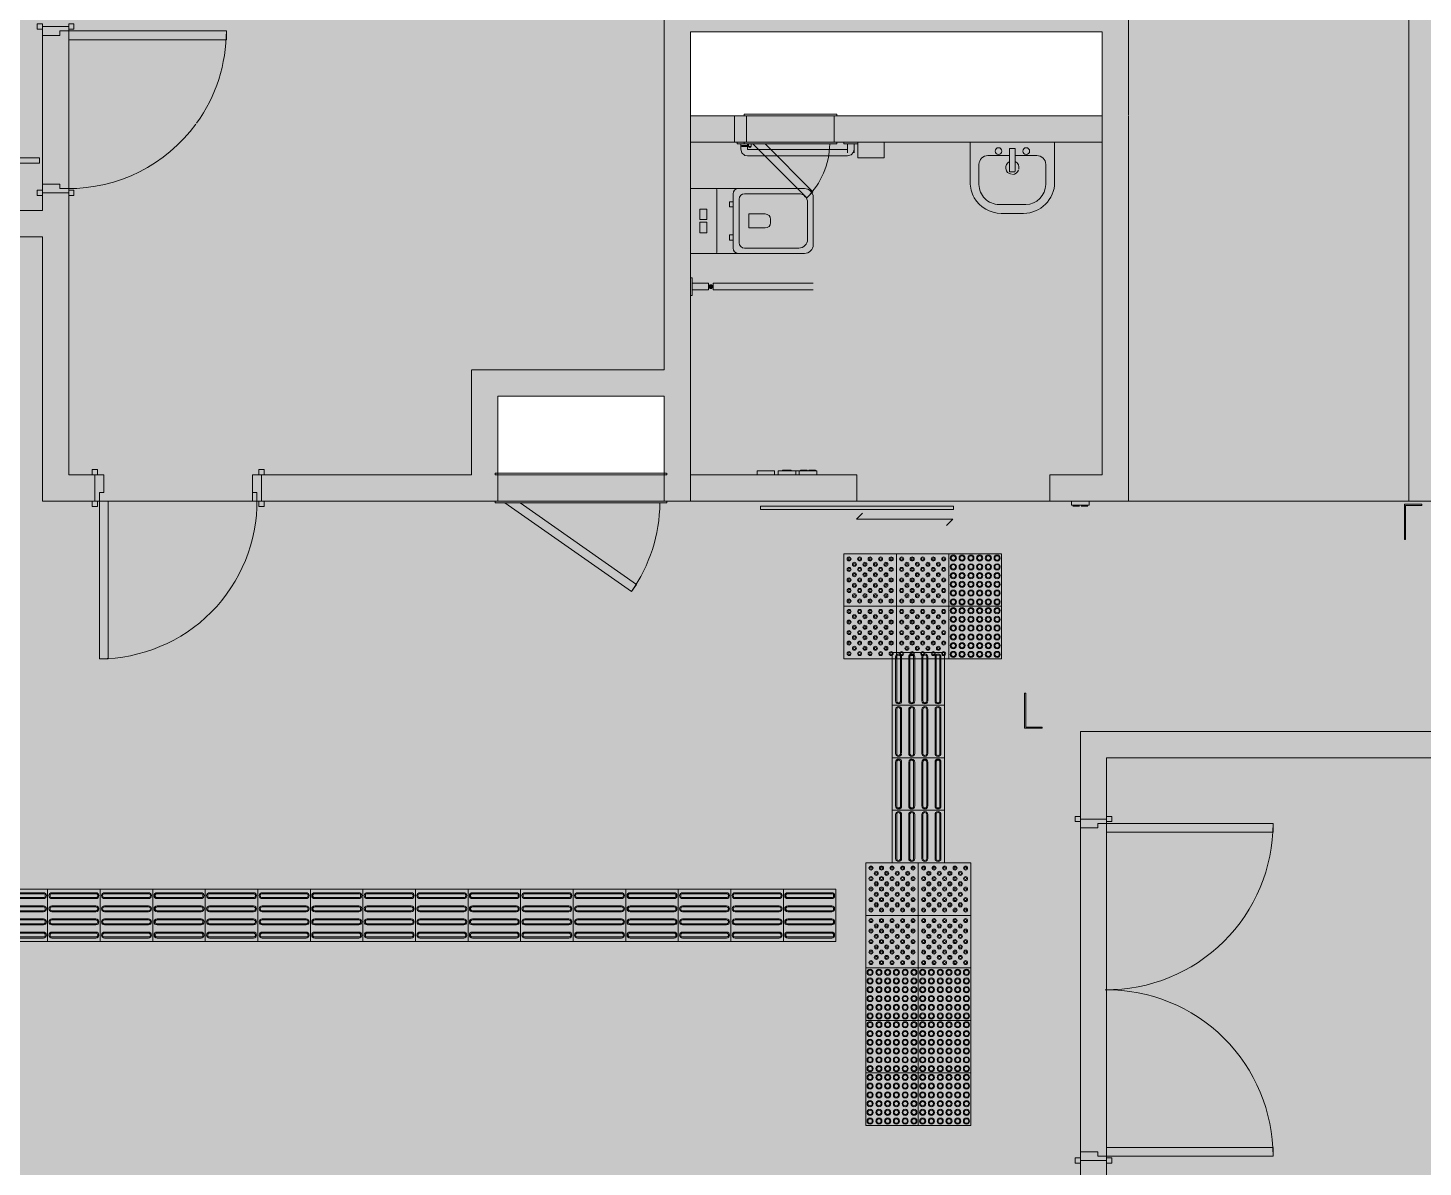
# Model space of a CAD drawing. Header units: millimetres. Extents: x -57519 to 497916, y -349472 to 446842.
# Drawn here: x 404617 to 412581, y 31845 to 38350 of the extents above; entities that cross this region are included whole.
import ezdxf

# ---------------------------------------------------------------- set-up
doc = ezdxf.new("R2010")
doc.units = ezdxf.units.MM
for name, color, linetype, lineweight in [('A-DETL-GENF', 92, 'Continuous', 5), ('A-DETL-THIN', 151, 'Continuous', 9), ('A-DOOR', 31, 'Continuous', 5), ('A-DOOR-FRAM', 31, 'Continuous', 5), ('A-FLOR', 192, 'Continuous', 5), ('A-GENM', 13, 'Continuous', 5), ('A-WALL', 113, 'Continuous', 20), ('A-WALL-PATT', 111, 'Continuous', 20), ('P-SANR-FIXT', 6, 'Continuous', 5)]:
    doc.layers.add(name, color=color, linetype=linetype, lineweight=lineweight)

# ---------------------------------------------------------------- blocks, each defined once
blk = doc.blocks.new('DLN-Single Door__X01_ - _M02a_ 900 x 2450 _WH_-V594-G_F SINGLE OCCUPANCY DIAGRAM')
at = {"layer": 'A-DOOR', "color": 191}
for p, q in [((-450, 975), (-400, 975)), ((-450, 75), (-450, 975)), ((-400, 975), (-400, 75)), ((-490, 105), (-460, 105)), ((-490, 75), (-490, 105)), ((-460, 105), (-460, 75)), ((460, 75), (460, 105)), ((460, 105), (490, 105)), ((490, 105), (490, 75)), ((-475, 75), (-490, 75)), ((-460, 75), (-475, 75)), ((-400, 75), (-450, 75)), ((475, 75), (460, 75)), ((490, 75), (475, 75)), ((-490, -75), (-475, -75)), ((-490, -105), (-490, -75)), ((-475, -75), (-460, -75)), ((-460, -75), (-460, -105)), ((460, -105), (460, -75)), ((460, -75), (475, -75)), ((475, -75), (490, -75)), ((490, -75), (490, -105)), ((-460, -105), (-490, -105)), ((490, -105), (460, -105))]:
    blk.add_line(p, q, dxfattribs=at)
for start, end in [(54.1929, 90), (359.5, 53.8)]:
    blk.add_arc((-450, 75), 900, start, end, dxfattribs=at)
at = {"layer": 'A-DOOR-FRAM', "color": 191}
for p, q in [((-475, 75), (-450, 75)), ((-475, -75), (-475, 75)), ((-450, 75), (-450, 25)), ((-450, 25), (-425, 25)), ((-425, 25), (-425, -75)), ((425, 25), (450, 25)), ((425, -75), (425, 25)), ((450, 75), (475, 75)), ((450, 25), (450, 75)), ((475, 75), (475, -75)), ((-425, -75), (-475, -75)), ((475, -75), (425, -75))]:
    blk.add_line(p, q, dxfattribs=at)
blk = doc.blocks.new('DLN-Access Panel__AP13_ - _AP13_ 900 x 1100 _WH_-13765078-G_F SINGLE OCCUPANCY DIAGRAM')
at = {"layer": 'A-DOOR', "color": 191}
for p, q in [((-490, 75), (-490, 85)), ((-475, 85), (-490, 85)), ((487.2, 85), (475, 85)), ((490, 75), (490, 85)), ((-490, 75), (475, 75)), ((-490, -85), (-490, -75)), ((490, -75), (-490, -75)), ((490, -85), (490, -75)), ((-490, -85), (490, -85)), ((-435.7, -85), (287.2, -591.2)), ((315.9, -550.3), (-348.5, -85)), ((287.2, -591.2), (315.9, -550.3))]:
    blk.add_line(p, q, dxfattribs=at)
at = {"layer": 'A-DOOR', "color": 253}
blk.add_line((475, 85), (-475, 85), dxfattribs=at)
at = {"layer": 'A-DOOR', "color": 201}
blk.add_line((475, 75), (490, 75), dxfattribs=at)
at = {"layer": 'A-DOOR', "color": 191}
blk.add_arc((-450, -75), 900, 325, 359.34653, dxfattribs=at)
at = {"layer": 'A-DOOR-FRAM', "color": 191}
blk.add_line((-475, 75), (-475, -75), dxfattribs=at)
at = {"layer": 'A-DOOR-FRAM', "color": 201}
blk.add_line((475, 75), (475, -75), dxfattribs=at)
blk = doc.blocks.new('DLN-Single Door__X01_ - _M05_ 900 x 2450 _WH_-16935543-G_F SINGLE OCCUPANCY DIAGRAM')
at = {"layer": 'A-DOOR', "color": 191}
for p, q in [((-460, 105), (-490, 105)), ((-490, 105), (-490, 75)), ((-460, 75), (-460, 105)), ((490, 105), (460, 105)), ((460, 105), (460, 75)), ((490, 75), (490, 105)), ((-490, 75), (-475, 75)), ((-475, 75), (-460, 75)), ((460, 75), (475, 75)), ((475, 75), (490, 75)), ((-475, -75), (-490, -75)), ((-490, -75), (-490, -105)), ((-460, -75), (-475, -75)), ((-460, -105), (-460, -75)), ((-400, -75), (-450, -75)), ((-450, -75), (-450, -975)), ((-400, -975), (-400, -75)), ((475, -75), (460, -75)), ((460, -75), (460, -105)), ((490, -75), (475, -75)), ((490, -105), (490, -75)), ((-490, -105), (-460, -105)), ((460, -105), (490, -105)), ((-450, -975), (-400, -975))]:
    blk.add_line(p, q, dxfattribs=at)
blk.add_arc((-450, -75), 900, 270, 0.5, dxfattribs=at)
at = {"layer": 'A-DOOR-FRAM', "color": 191}
for p, q in [((-425, 75), (-475, 75)), ((-475, 75), (-475, -75)), ((-425, -25), (-425, 75)), ((425, 75), (425, -25)), ((475, 75), (425, 75)), ((475, -75), (475, 75)), ((-475, -75), (-450, -75)), ((-450, -75), (-450, -25)), ((-450, -25), (-425, -25)), ((425, -25), (450, -25)), ((450, -25), (450, -75)), ((450, -75), (475, -75))]:
    blk.add_line(p, q, dxfattribs=at)
blk = doc.blocks.new('wash_basin_12267 - 19_ x 16_-13414772-G_F SINGLE OCCUPANCY DIAGRAM')
at = {"layer": 'P-SANR-FIXT', "color": 191}
for p, q in [((357.1, 481.4), (230.1, 481.4)), ((369.8, 430.6), (217.4, 430.6)), ((52.3, 303.6), (52.3, 75)), ((103.1, 316.3), (103.1, 202)), ((277.7, 112), (277.7, 243.2)), ((279.9, 244.6), (309.3, 244.6)), ((309.3, 244.6), (309.3, 112)), ((484.1, 202), (484.1, 316.3)), ((534.9, 75), (534.9, 303.6)), ((153.9, 151.2), (277.7, 151.2)), ((309.3, 112), (277.7, 112)), ((309.3, 151.2), (433.3, 151.2)), ((52.3, 75), (534.9, 75))]:
    blk.add_line(p, q, dxfattribs=at)
for centre, radius, start, end in [((230.1, 303.6), 177.8, 90, 180), ((357.1, 303.6), 177.8, 30.01933, 90), ((217.4, 316.3), 114.3, 90, 180), ((369.8, 316.3), 114.3, 360, 90), ((357.1, 303.6), 177.8, 360, 30), ((293.6, 220.8), 38.1, 89.87294, 159.63598), ((293.6, 220.8), 38.1, 294.3702, 82.02373), ((153.9, 202), 50.8, 180, 270), ((293.6, 220.8), 38.1, 167.62431, 245.37568), ((433.3, 202), 50.8, 270, 0), ((214.2, 125.8), 19, 0, 180), ((214.2, 125.8), 19, 180, 0), ((372.8, 125.8), 19, 0, 180), ((372.8, 125.8), 19, 180, 0)]:
    blk.add_arc(centre, radius, start, end, dxfattribs=at)
blk = doc.blocks.new('DLN_Tactile - Directional Tiles-3867766-G_F SINGLE OCCUPANCY DIAGRAM')
at = {"layer": 'A-GENM'}
for p, q in [((150, 150), (-150, 150)), ((-150, 150), (-150, -150)), ((-129.5, 125.5), (-129.5, -125.5)), ((-123.5, -125.5), (-123.5, 125.5)), ((-101.5, 125.5), (-101.5, -125.5)), ((-95.5, -125.5), (-95.5, 125.5)), ((-54.5, 125.5), (-54.5, -125.5)), ((-48.5, -125.5), (-48.5, 125.5)), ((-26.5, 125.5), (-26.5, -125.5)), ((-20.5, -125.5), (-20.5, 125.5)), ((20.5, 125.5), (20.5, -125.5)), ((26.5, -125.5), (26.5, 125.5)), ((48.5, 125.5), (48.5, -125.5)), ((54.5, -125.5), (54.5, 125.5)), ((95.5, 125.5), (95.5, -125.5)), ((101.5, -125.5), (101.5, 125.5)), ((123.5, 125.5), (123.5, -125.5)), ((129.5, -125.5), (129.5, 125.5)), ((150, -150), (150, 150)), ((-150, -150), (150, -150))]:
    blk.add_line(p, q, dxfattribs=at)
for centre, radius, start, end in [((-112.5, 125.5), 17, 360, 180), ((-112.5, 125.5), 11, 360, 180), ((-37.5, 125.5), 17, 360, 180), ((-37.5, 125.5), 11, 360, 180), ((37.5, 125.5), 17, 360, 180), ((37.5, 125.5), 11, 360, 180), ((112.5, 125.5), 17, 360, 180), ((112.5, 125.5), 11, 360, 180), ((-112.5, -125.5), 17, 180, 360), ((-112.5, -125.5), 11, 180, 360), ((-37.5, -125.5), 17, 180, 360), ((-37.5, -125.5), 11, 180, 360), ((37.5, -125.5), 17, 180, 360), ((37.5, -125.5), 11, 180, 360), ((112.5, -125.5), 17, 180, 360), ((112.5, -125.5), 11, 180, 360)]:
    blk.add_arc(centre, radius, start, end, dxfattribs=at)
blk = doc.blocks.new('DLN-Access Panel__AP01_ - _AP04_ 450 x 650 _WH_-V820-G_F SINGLE OCCUPANCY DIAGRAM')
at = {"layer": 'A-DOOR', "color": 253}
for p, q in [((-265, 75), (-265, 85)), ((265, 85), (-265, 85)), ((265, 75), (265, 85))]:
    blk.add_line(p, q, dxfattribs=at)
at = {"layer": 'A-DOOR', "color": 191}
for p, q in [((-265, 75), (265, 75)), ((-265, -85), (-265, -75)), ((265, -75), (-265, -75)), ((265, -85), (265, -75)), ((-240, -95), (-277.5, -95)), ((-277.5, -95), (-277.5, -100)), ((-277.5, -100), (-239.6, -100)), ((-265, -85), (265, -85)), ((-240, -85), (-240, -97.5)), ((-225, -97.5), (-225, -85)), ((-215, -85), (93.2, -393.2)), ((128.6, -357.8), (-144.3, -85)), ((93.2, -393.2), (128.6, -357.8))]:
    blk.add_line(p, q, dxfattribs=at)
for centre, radius, start, end in [((-232.5, -97.5), 7.5, 180, 0), ((-232.5, -97.5), 7.5, 195, 0), ((-232.5, -97.5), 7.5, 199.47122, 360), ((-232.5, -97.5), 7.5, 199.47122, 360), ((-232.5, -97.5), 2, 180, 360), ((-232.5, -97.5), 2, 180, 360), ((-225, -75), 450, 315, 358.68242)]:
    blk.add_arc(centre, radius, start, end, dxfattribs=at)
at = {"layer": 'A-DOOR-FRAM', "color": 191}
for p, q in [((-250, 75), (-250, -75)), ((250, 75), (250, -75))]:
    blk.add_line(p, q, dxfattribs=at)
blk = doc.blocks.new('DLN-Double Door__X04_ - _M19_ 1900 x 2450 _WH_-16908813-G_F SINGLE OCCUPANCY DIAGRAM')
at = {"layer": 'A-DOOR', "color": 191}
for p, q in [((-900, -75), (-950, -75)), ((-950, -75), (-950, -1025)), ((-900, -1025), (-900, -75)), ((900, -75), (950, -75)), ((900, -1025), (900, -75)), ((950, -75), (950, -1025)), ((-950, -1025), (-900, -1025)), ((950, -1025), (900, -1025))]:
    blk.add_line(p, q, dxfattribs=at)
for centre, start, end in [((-950, -75), 270, 0.5), ((950, -75), 179.5, 270)]:
    blk.add_arc(centre, 950, start, end, dxfattribs=at)
at = {"layer": 'A-DOOR-FRAM', "color": 191}
for p, q in [((-960, 105), (-990, 105)), ((-990, 105), (-990, 75)), ((-960, 75), (-960, 105)), ((990, 105), (960, 105)), ((960, 105), (960, 75)), ((990, 75), (990, 105)), ((-990, 75), (-975, 75)), ((-975, 75), (-960, 75)), ((-925, 75), (-975, 75)), ((-975, 75), (-975, -75)), ((-925, -25), (-925, 75)), ((925, 75), (925, -25)), ((975, 75), (925, 75)), ((960, 75), (975, 75)), ((975, 75), (990, 75)), ((975, -75), (975, 75)), ((-975, -75), (-990, -75)), ((-990, -75), (-990, -105)), ((-960, -75), (-975, -75)), ((-975, -75), (-950, -75)), ((-960, -105), (-960, -75)), ((-950, -75), (-950, -25)), ((-950, -25), (-925, -25)), ((925, -25), (950, -25)), ((950, -25), (950, -75)), ((950, -75), (975, -75)), ((975, -75), (960, -75)), ((960, -75), (960, -105)), ((990, -75), (975, -75)), ((990, -105), (990, -75)), ((-990, -105), (-960, -105)), ((960, -105), (990, -105))]:
    blk.add_line(p, q, dxfattribs=at)
blk = doc.blocks.new('DLN_Toilet-Disable - DLN_Toilet-Disable-V877-G_F SINGLE OCCUPANCY DIAGRAM')
at = {"layer": 'P-SANR-FIXT', "color": 191}
for p, q in [((-425, 0), (-325, 0)), ((-425, 0), (-425, -10)), ((-325, -10), (-425, -10)), ((-394, -10), (-394, -103.2)), ((-356, -103.2), (-356, -10)), ((-325, 0), (-325, -10)), ((185, 0), (-185, 0)), ((-185, 0), (-185, -145)), ((185, 0), (-185, 0)), ((-7.5, -52.5), (-67.5, -52.5)), ((-67.5, -52.5), (-67.5, -92.5)), ((-7.5, -92.5), (-7.5, -52.5)), ((7.5, -52.5), (7.5, -92.5)), ((67.5, -52.5), (7.5, -52.5)), ((67.5, -92.5), (67.5, -52.5)), ((185, -145), (185, 0)), ((-394, -103.2), (-356, -103.2)), ((-394, -128.2), (-394, -700)), ((-394, -128.2), (-356, -128.2)), ((-365, -110.7), (-385, -110.7)), ((-385, -110.7), (-385, -120.7)), ((-385, -120.7), (-385, -110.7)), ((-385, -120.7), (-365, -120.7)), ((-382.5, -115.7), (-382.5, -103.2)), ((-382.5, -110.7), (-382.5, -120.7)), ((-382.5, -120.7), (-382.5, -110.7)), ((-382.5, -115.7), (-382.5, -115.7)), ((-382.5, -125.7), (-377.5, -125.7)), ((-377.5, -103.2), (-377.5, -115.7)), ((-372.5, -105.7), (-377.5, -105.7)), ((-377.5, -120.7), (-377.5, -110.7)), ((-377.5, -110.7), (-377.5, -120.7)), ((-377.5, -110.7), (-377.5, -120.7)), ((-377.5, -120.7), (-377.5, -110.7)), ((-377.5, -115.7), (-377.5, -115.7)), ((-377.5, -128.2), (-377.5, -115.7)), ((-377.5, -115.7), (-377.5, -115.7)), ((-372.5, -115.7), (-372.5, -103.2)), ((-372.5, -120.7), (-372.5, -110.7)), ((-372.5, -110.7), (-372.5, -120.7)), ((-372.5, -110.7), (-372.5, -120.7)), ((-372.5, -120.7), (-372.5, -110.7)), ((-372.5, -115.7), (-372.5, -128.2)), ((-372.5, -115.7), (-372.5, -115.7)), ((-372.5, -115.7), (-372.5, -115.7)), ((-372.5, -125.7), (-367.5, -125.7)), ((-367.5, -103.2), (-367.5, -115.7)), ((-367.5, -110.7), (-367.5, -120.7)), ((-367.5, -120.7), (-367.5, -110.7)), ((-367.5, -115.7), (-367.5, -115.7)), ((-365, -110.7), (-365, -120.7)), ((-365, -120.7), (-365, -110.7)), ((-356, -103.2), (-361.6, -103.2)), ((-356, -700), (-356, -128.2)), ((-185, -145), (-185, -272.8)), ((-180, -150), (180, -150)), ((-67.5, -92.5), (-7.5, -92.5)), ((7.5, -92.5), (67.5, -92.5)), ((185, -272.8), (185, -145)), ((-80, -222.8), (-110, -222.8)), ((-110, -222.8), (-110, -242.8)), ((-80, -242.8), (-80, -222.8)), ((80, -222.8), (80, -242.8)), ((110, -222.8), (80, -222.8)), ((110, -242.8), (110, -222.8)), ((-185, -272.8), (-185, -650)), ((155, -242.8), (-155, -242.8)), ((-155, -307.8), (-155, -617.8)), ((125.2, -277.8), (-125, -277.8)), ((155.2, -617.8), (155.2, -307.8)), ((185, -650), (185, -272.8)), ((440, -286.6), (410, -286.6)), ((450, -265.6), (440, -265.6)), ((440, -265.6), (440, -295.2)), ((440, -305), (440, -265.6)), ((440, -301.4), (440, -287.1)), ((440, -287.1), (440, -304.9)), ((450, -265.6), (450, -277.3)), ((450, -270.9), (450, -265.6)), ((450, -285.6), (450, -270.9)), ((450, -277.3), (450, -305)), ((450, -305), (450, -285.6)), ((450, -305.6), (450, -315.9)), ((450, -315.9), (450, -305.6)), ((-40, -426.5), (-40, -331.7)), ((-40, -331.7), (40, -331.7)), ((40, -331.7), (40, -426.5)), ((371, -325.1), (371, -895.5)), ((409, -895.5), (409, -325.1)), ((410, -324.6), (425, -324.6)), ((429.3, -324.6), (440, -324.6)), ((10, -456.5), (-10, -456.5)), ((-135, -700), (135, -700)), ((-105, -667.8), (105.2, -667.8)), ((450, -875), (440, -875)), ((440, -875), (440, -904.6)), ((440, -955), (440, -875)), ((450, -875), (440, -875)), ((440, -875), (440, -904.6)), ((440, -904.6), (440, -875)), ((450, -875), (440, -875)), ((440, -875), (440, -904.6)), ((440, -904.6), (440, -875)), ((450, -875), (450, -876.4)), ((450, -904.6), (450, -875)), ((450, -875), (450, -895)), ((450, -880.4), (450, -875)), ((450, -875), (450, -876.4)), ((450, -876.4), (450, -875)), ((450, -955.4), (360, -955.4)), ((360, -955.4), (360, -1105.4)), ((440, -896), (410, -896)), ((440, -896), (410, -896)), ((440, -896), (410, -896)), ((410, -934), (440, -934)), ((410, -934), (440, -934)), ((410, -934), (440, -934)), ((440, -896.5), (440, -904.9)), ((440, -906.1), (440, -896.5)), ((440, -905.5), (440, -905.5)), ((440, -905.5), (440, -915)), ((440, -915), (440, -924.5)), ((440, -923.9), (440, -933.5)), ((440, -924.5), (440, -924.5)), ((440, -933.5), (440, -925.1)), ((440, -925.4), (440, -955)), ((440, -925.4), (440, -955)), ((440, -955), (440, -925.4)), ((440, -925.4), (440, -955)), ((440, -955), (440, -925.4)), ((440, -955), (450, -955)), ((440, -955), (450, -955)), ((440, -955), (450, -955)), ((450, -876.4), (450, -880.4)), ((450, -876.4), (450, -904.6)), ((450, -880.4), (450, -876.4)), ((450, -880.4), (450, -943.3)), ((450, -886.7), (450, -880.4)), ((450, -886.7), (450, -880.4)), ((450, -895), (450, -886.7)), ((450, -904.6), (450, -886.7)), ((450, -895), (450, -904.6)), ((450, -904.6), (450, -895)), ((450, -915), (450, -904.6)), ((450, -904.6), (450, -915)), ((450, -915), (450, -904.6)), ((450, -904.6), (450, -925.4)), ((450, -925.4), (450, -904.6)), ((450, -925.4), (450, -915)), ((450, -915), (450, -943.3)), ((450, -925.4), (450, -915)), ((450, -943.3), (450, -925.4)), ((450, -935), (450, -925.4)), ((450, -925.4), (450, -935)), ((450, -935), (450, -925.4)), ((450, -955), (450, -935)), ((450, -935), (450, -953.6)), ((450, -943.3), (450, -935)), ((450, -943.3), (450, -953.6)), ((450, -949.6), (450, -943.3)), ((450, -943.3), (450, -955)), ((450, -949.6), (450, -943.3)), ((450, -953.6), (450, -949.6)), ((450, -953.6), (450, -949.6)), ((450, -953.6), (450, -955)), ((450, -955), (450, -953.6)), ((450, -953.6), (450, -955)), ((450, -955), (450, -953.6)), ((450, -1105.4), (450, -955.4)), ((360, -1105.4), (450, -1105.4))]:
    blk.add_line(p, q, dxfattribs=at)
at = {"layer": 'P-SANR-FIXT', "color": 191, "flags": 128}
for points in [[(410, -286.6), (388.9, -292.7), (374.6, -309), (371, -325.1)], [(409, -325.1), (409.3, -324.8), (410, -324.6)], [(371, -895.5), (377.2, -916.3), (393.7, -930.5), (410, -934)], [(390, -896), (396, -896), (410, -896)], [(410, -896), (395.7, -896), (390, -896)], [(410, -934), (395.7, -934), (390, -934)], [(390, -934), (396, -934), (410, -934)], [(410, -896), (409, -895.6), (409, -895.5)]]:
    blk.add_lwpolyline(points, dxfattribs=at)
at = {"layer": 'P-SANR-FIXT', "color": 191}
for centre, radius, start, end in [((-180, -145), 5, 180, 270), ((180, -145), 5, 270, 360), ((-155, -272.8), 30, 90, 180), ((-125, -307.8), 30, 90, 180), ((125.2, -307.8), 30, 360, 90), ((155, -272.8), 30, 360, 90), ((-10, -426.5), 30, 180, 270), ((10, -426.5), 30, 270, 360), ((-105, -617.8), 50, 180, 270), ((105.2, -617.8), 50, 270, 360), ((-135, -650), 50, 180, 270), ((135, -650), 50, 270, 360)]:
    blk.add_arc(centre, radius, start, end, dxfattribs=at)
blk = doc.blocks.new('Signage - Female - Type 1-17066941-G_F SINGLE OCCUPANCY DIAGRAM')
at = {"layer": 'A-GENM'}
for p, q in [((225, -10.4), (125, -10.4)), ((125, -10.4), (125, -210.4)), ((131, -210.4), (131, -16.4)), ((131, -16.4), (225, -16.4)), ((225, -16.4), (225, -10.4)), ((125, -210.4), (131, -210.4))]:
    blk.add_line(p, q, dxfattribs=at)
blk = doc.blocks.new('Signage - Lift - Type 1-17070343-G_F SINGLE OCCUPANCY DIAGRAM')
at = {"layer": 'A-GENM'}
for p, q in [((25, -9), (25, -15)), ((125, -9), (25, -9)), ((25, -15), (119, -15)), ((119, -15), (119, -209)), ((125, -209), (125, -9)), ((119, -209), (125, -209))]:
    blk.add_line(p, q, dxfattribs=at)
blk = doc.blocks.new('Accessible Toilet Power Operated Sliding Door_V14 - Accessible Toilet Power Operated Sliding Door_V14-17315368-G_F SINGLE OCCUPANCY DIAGRAM')
at = {"layer": 'A-DOOR', "color": 191}
for p, q in [((-1111.1, 213.7), (-1146.5, 178.3)), ((-1146.5, 178.3), (-596.5, 178.3)), ((-596.5, 178.3), (-631.9, 143)), ((-1925, 98), (-1825, 98)), ((-1925, 75), (-1925, 98)), ((-1917.9, 103), (-1880, 103)), ((-1870, 103), (-1832.1, 103)), ((-1825, 98), (-1825, 75)), ((-1150, 103), (-1150, 123)), ((-1150, 123), (-50, 123)), ((-50, 103), (-1150, 103)), ((-50, 103), (-50, 123)), ((-1825, 75), (-1925, 75)), ((-1825, 75), (-1925, 75)), ((-370, -75), (-370, -98)), ((-270, -98), (-270, -75)), ((-250, -75), (-250, -98)), ((-150, -98), (-150, -75)), ((-130, -98), (-130, -75)), ((-30, -75), (-30, -98)), ((-270, -98), (-370, -98)), ((-362.9, -103), (-362.9, -98)), ((-325, -103), (-362.9, -103)), ((-325, -98), (-325, -103)), ((-315, -98), (-315, -103)), ((-277.1, -103), (-315, -103)), ((-277.1, -103), (-277.1, -98)), ((-250, -98), (-270, -98)), ((-150, -98), (-250, -98)), ((-225, -98), (-225, -103)), ((-218, -103), (-225, -103)), ((-218, -98), (-218, -103)), ((-218, -98), (-218, -103)), ((-182, -103), (-218, -103)), ((-213, -98), (-213, -103)), ((-213, -103), (-187, -103)), ((-187, -103), (-213, -103)), ((-203, -103), (-203, -98)), ((-203, -98), (-203, -103)), ((-203, -103), (-197, -103)), ((-197, -103), (-203, -103)), ((-197, -98), (-197, -103)), ((-197, -98), (-197, -103)), ((-187, -98), (-187, -103)), ((-182, -103), (-182, -98)), ((-182, -98), (-182, -103)), ((-175, -103), (-182, -103)), ((-175, -98), (-175, -103)), ((-30, -98), (-130, -98))]:
    blk.add_line(p, q, dxfattribs=at)
at = {"layer": 'A-DOOR', "color": 201}
for p, q in [((-370, -75), (-270, -75)), ((-370, -75), (-270, -75)), ((-270, -75), (-250, -75)), ((-250, -75), (-150, -75)), ((-250, -75), (-150, -75)), ((-130, -75), (-30, -75))]:
    blk.add_line(p, q, dxfattribs=at)
blk = doc.blocks.new('DLN_Tactile - Hazard warning Tiles-3867762-G_F SINGLE OCCUPANCY DIAGRAM')
at = {"layer": 'A-GENM'}
for p, q in [((150, 150), (-150, 150)), ((-150, 150), (-150, -150)), ((150, -150), (150, 150)), ((-150, -150), (150, -150))]:
    blk.add_line(p, q, dxfattribs=at)
for centre, radius in [((-125, 125), 17.5), ((-125, 75), 17.5), ((-125, 125), 12.5), ((-125, 75), 12.5), ((-75, 125), 17.5), ((-75, 75), 17.5), ((-75, 125), 12.5), ((-75, 75), 12.5), ((-25, 125), 17.5), ((-25, 75), 17.5), ((-25, 125), 12.5), ((-25, 75), 12.5), ((25, 125), 17.5), ((25, 75), 17.5), ((25, 125), 12.5), ((25, 75), 12.5), ((75, 125), 17.5), ((75, 75), 17.5), ((75, 125), 12.5), ((75, 75), 12.5), ((125, 125), 17.5), ((125, 75), 17.5), ((125, 125), 12.5), ((125, 75), 12.5), ((-125, 25), 17.5), ((-125, 25), 12.5), ((-75, 25), 17.5), ((-75, 25), 12.5), ((-25, 25), 17.5), ((-25, 25), 12.5), ((25, 25), 17.5), ((25, 25), 12.5), ((75, 25), 17.5), ((75, 25), 12.5), ((125, 25), 17.5), ((125, 25), 12.5), ((-125, -25), 17.5), ((-125, -75), 17.5), ((-125, -25), 12.5), ((-125, -75), 12.5), ((-75, -25), 17.5), ((-75, -75), 17.5), ((-75, -25), 12.5), ((-75, -75), 12.5), ((-25, -25), 17.5), ((-25, -75), 17.5), ((-25, -25), 12.5), ((-25, -75), 12.5), ((25, -25), 17.5), ((25, -75), 17.5), ((25, -25), 12.5), ((25, -75), 12.5), ((75, -25), 17.5), ((75, -75), 17.5), ((75, -25), 12.5), ((75, -75), 12.5), ((125, -25), 17.5), ((125, -75), 17.5), ((125, -25), 12.5), ((125, -75), 12.5), ((-125, -125), 17.5), ((-125, -125), 12.5), ((-75, -125), 17.5), ((-75, -125), 12.5), ((-25, -125), 17.5), ((-25, -125), 12.5), ((25, -125), 17.5), ((25, -125), 12.5), ((75, -125), 17.5), ((75, -125), 12.5), ((125, -125), 17.5), ((125, -125), 12.5)]:
    blk.add_circle(centre, radius, dxfattribs=at)
blk = doc.blocks.new('DLN_Tactile - Positional Tiles-V802-G_F SINGLE OCCUPANCY DIAGRAM')
at = {"layer": 'A-GENM'}
for p, q in [((150, 150), (-150, 150)), ((-150, 150), (-150, -150)), ((150, -150), (150, 150)), ((-150, -150), (150, -150))]:
    blk.add_line(p, q, dxfattribs=at)
for centre, radius in [((-120, 120), 11.5), ((-120, 120), 6), ((-90, 90), 11.5), ((-90, 90), 6), ((-60, 120), 11.5), ((-60, 120), 6), ((-30, 90), 11.5), ((-30, 90), 6), ((0, 120), 11.5), ((0, 120), 6), ((30, 90), 11.5), ((30, 90), 6), ((60, 120), 11.5), ((60, 120), 6), ((90, 90), 11.5), ((90, 90), 6), ((120, 120), 11.5), ((120, 120), 6), ((-120, 60), 11.5), ((-120, 0), 11.5), ((-120, 60), 6), ((-120, 0), 6), ((-90, 30), 11.5), ((-90, 30), 6), ((-60, 60), 11.5), ((-60, 0), 11.5), ((-60, 60), 6), ((-60, 0), 6), ((-30, 30), 11.5), ((-30, 30), 6), ((0, 60), 11.5), ((0, 0), 11.5), ((0, 60), 6), ((0, 0), 6), ((30, 30), 11.5), ((30, 30), 6), ((60, 60), 11.5), ((60, 0), 11.5), ((60, 60), 6), ((60, 0), 6), ((90, 30), 11.5), ((90, 30), 6), ((120, 60), 11.5), ((120, 0), 11.5), ((120, 60), 6), ((120, 0), 6), ((-120, -60), 11.5), ((-120, -60), 6), ((-90, -30), 11.5), ((-90, -90), 11.5), ((-90, -30), 6), ((-60, -60), 11.5), ((-60, -60), 6), ((-30, -30), 11.5), ((-30, -90), 11.5), ((-30, -30), 6), ((0, -60), 11.5), ((0, -60), 6), ((30, -30), 11.5), ((30, -90), 11.5), ((30, -30), 6), ((60, -60), 11.5), ((60, -60), 6), ((90, -30), 11.5), ((90, -90), 11.5), ((90, -30), 6), ((120, -60), 11.5), ((120, -60), 6), ((-120, -120), 11.5), ((-120, -120), 6), ((-90, -90), 6), ((-60, -120), 11.5), ((-60, -120), 6), ((-30, -90), 6), ((0, -120), 11.5), ((0, -120), 6), ((30, -90), 6), ((60, -120), 11.5), ((60, -120), 6), ((90, -90), 6), ((120, -120), 11.5), ((120, -120), 6)]:
    blk.add_circle(centre, radius, dxfattribs=at)
blk = doc.blocks.new('DLN_Tactile - Directional Tiles-V882-G_F SINGLE OCCUPANCY DIAGRAM')
at = {"layer": 'A-GENM'}
for p, q in [((150, 150), (-150, 150)), ((-150, 150), (-150, -150)), ((-129.5, 125.5), (-129.5, -125.5)), ((-123.5, -125.5), (-123.5, 125.5)), ((-101.5, 125.5), (-101.5, -125.5)), ((-95.5, -125.5), (-95.5, 125.5)), ((-54.5, 125.5), (-54.5, -125.5)), ((-48.5, -125.5), (-48.5, 122.4)), ((-26.5, 125.5), (-26.5, -125.5)), ((-20.5, -125.5), (-20.5, 125.5)), ((20.5, 125.5), (20.5, -125.5)), ((26.5, -125.5), (26.5, 125.5)), ((48.5, 125.5), (48.5, -125.5)), ((54.5, -125.5), (54.5, 125.5)), ((95.5, 125.5), (95.5, -125.5)), ((101.5, -125.5), (101.5, 125.5)), ((123.5, 125.5), (123.5, -125.5)), ((129.5, -125.5), (129.5, 125.5)), ((150, -150), (150, 150)), ((-150, -150), (150, -150))]:
    blk.add_line(p, q, dxfattribs=at)
for centre, radius, start, end in [((-112.5, 125.5), 17, 360, 180), ((-112.5, 125.5), 11, 360, 180), ((-37.5, 125.5), 17, 360, 170.40889), ((-37.5, 125.5), 11, 360, 180), ((37.5, 125.5), 17, 360, 180), ((37.5, 125.5), 11, 360, 180), ((112.5, 125.5), 17, 360, 180), ((112.5, 125.5), 11, 360, 180), ((-112.5, -125.5), 17, 180, 360), ((-112.5, -125.5), 11, 180, 360), ((-37.5, -125.5), 17, 180, 360), ((-37.5, -125.5), 11, 180, 360), ((37.5, -125.5), 17, 180, 360), ((37.5, -125.5), 11, 180, 360), ((112.5, -125.5), 17, 180, 360), ((112.5, -125.5), 11, 180, 360)]:
    blk.add_arc(centre, radius, start, end, dxfattribs=at)
blk = doc.blocks.new('DLN_Tactile - Hazard warning Tiles-V907-G_F SINGLE OCCUPANCY DIAGRAM')
at = {"layer": 'A-GENM', "color": 191}
for p, q in [((150, 150), (-150, 150)), ((-150, 150), (-150, -150)), ((150, -150), (150, 150)), ((-150, -150), (150, -150))]:
    blk.add_line(p, q, dxfattribs=at)
for centre, radius in [((-125, 125), 17.5), ((-125, 75), 17.5), ((-125, 125), 12.5), ((-125, 75), 12.5), ((-75, 125), 17.5), ((-75, 75), 17.5), ((-75, 125), 12.5), ((-75, 75), 12.5), ((-25, 125), 17.5), ((-25, 75), 17.5), ((-25, 125), 12.5), ((-25, 75), 12.5), ((25, 125), 17.5), ((25, 75), 17.5), ((25, 125), 12.5), ((25, 75), 12.5), ((75, 125), 17.5), ((75, 75), 17.5), ((75, 125), 12.5), ((75, 75), 12.5), ((125, 125), 17.5), ((125, 75), 17.5), ((125, 125), 12.5), ((125, 75), 12.5), ((-125, 25), 17.5), ((-125, 25), 12.5), ((-75, 25), 17.5), ((-75, 25), 12.5), ((-25, 25), 17.5), ((-25, 25), 12.5), ((25, 25), 17.5), ((25, 25), 12.5), ((75, 25), 17.5), ((75, 25), 12.5), ((125, 25), 17.5), ((125, 25), 12.5), ((-125, -25), 17.5), ((-125, -75), 17.5), ((-125, -25), 12.5), ((-125, -75), 12.5), ((-75, -25), 17.5), ((-75, -75), 17.5), ((-75, -25), 12.5), ((-75, -75), 12.5), ((-25, -25), 17.5), ((-25, -75), 17.5), ((-25, -25), 12.5), ((-25, -75), 12.5), ((25, -25), 17.5), ((25, -75), 17.5), ((25, -25), 12.5), ((25, -75), 12.5), ((75, -25), 17.5), ((75, -75), 17.5), ((75, -25), 12.5), ((75, -75), 12.5), ((125, -25), 17.5), ((125, -75), 17.5), ((125, -25), 12.5), ((125, -75), 12.5), ((-125, -125), 17.5), ((-125, -125), 12.5), ((-75, -125), 17.5), ((-75, -125), 12.5), ((-25, -125), 17.5), ((-25, -125), 12.5), ((25, -125), 17.5), ((25, -125), 12.5), ((75, -125), 17.5), ((75, -125), 12.5), ((125, -125), 17.5), ((125, -125), 12.5)]:
    blk.add_circle(centre, radius, dxfattribs=at)
blk = doc.blocks.new('DLN_Tactile - Positional Tiles-V908-G_F SINGLE OCCUPANCY DIAGRAM')
at = {"layer": 'A-GENM', "color": 191}
for p, q in [((150, 150), (-150, 150)), ((-150, 150), (-150, -150)), ((150, -150), (150, 150)), ((-150, -150), (150, -150))]:
    blk.add_line(p, q, dxfattribs=at)
for centre, radius in [((-120, 120), 11.5), ((-120, 120), 6), ((-90, 90), 11.5), ((-90, 90), 6), ((-60, 120), 11.5), ((-60, 120), 6), ((-30, 90), 11.5), ((-30, 90), 6), ((0, 120), 11.5), ((0, 120), 6), ((30, 90), 11.5), ((30, 90), 6), ((60, 120), 11.5), ((60, 120), 6), ((90, 90), 11.5), ((90, 90), 6), ((120, 120), 11.5), ((120, 120), 6), ((-120, 60), 11.5), ((-120, 0), 11.5), ((-120, 60), 6), ((-120, 0), 6), ((-90, 30), 11.5), ((-90, 30), 6), ((-60, 60), 11.5), ((-60, 0), 11.5), ((-60, 60), 6), ((-60, 0), 6), ((-30, 30), 11.5), ((-30, 30), 6), ((0, 60), 11.5), ((0, 0), 11.5), ((0, 60), 6), ((0, 0), 6), ((30, 30), 11.5), ((30, 30), 6), ((60, 60), 11.5), ((60, 0), 11.5), ((60, 60), 6), ((60, 0), 6), ((90, 30), 11.5), ((90, 30), 6), ((120, 60), 11.5), ((120, 0), 11.5), ((120, 60), 6), ((120, 0), 6), ((-120, -60), 11.5), ((-120, -60), 6), ((-90, -30), 11.5), ((-90, -90), 11.5), ((-90, -30), 6), ((-60, -60), 11.5), ((-60, -60), 6), ((-30, -30), 11.5), ((-30, -90), 11.5), ((-30, -30), 6), ((0, -60), 11.5), ((0, -60), 6), ((30, -30), 11.5), ((30, -90), 11.5), ((30, -30), 6), ((60, -60), 11.5), ((60, -60), 6), ((90, -30), 11.5), ((90, -90), 11.5), ((90, -30), 6), ((120, -60), 11.5), ((120, -60), 6), ((-120, -120), 11.5), ((-120, -120), 6), ((-90, -90), 6), ((-60, -120), 11.5), ((-60, -120), 6), ((-30, -90), 6), ((0, -120), 11.5), ((0, -120), 6), ((30, -90), 6), ((60, -120), 11.5), ((60, -120), 6), ((90, -90), 6), ((120, -120), 11.5), ((120, -120), 6)]:
    blk.add_circle(centre, radius, dxfattribs=at)
blk = doc.blocks.new('DLN_Tactile - Directional Tiles-V909-G_F SINGLE OCCUPANCY DIAGRAM')
at = {"layer": 'A-GENM', "color": 191}
for p, q in [((150, 150), (-150, 150)), ((-150, 150), (-150, -150)), ((-129.5, 125.5), (-129.5, -125.5)), ((-123.5, -125.5), (-123.5, 125.5)), ((-101.5, 125.5), (-101.5, -125.5)), ((-95.5, -125.5), (-95.5, 125.5)), ((-54.5, 125.5), (-54.5, -125.5)), ((-48.5, -125.5), (-48.5, 125.5)), ((-26.5, 125.5), (-26.5, -125.5)), ((-20.5, -125.5), (-20.5, 125.5)), ((20.5, 125.5), (20.5, -125.5)), ((26.5, -125.5), (26.5, 125.5)), ((48.5, 125.5), (48.5, -125.5)), ((54.5, -125.5), (54.5, 125.5)), ((95.5, 125.5), (95.5, -125.5)), ((101.5, -125.5), (101.5, 125.5)), ((123.5, 125.5), (123.5, -125.5)), ((129.5, -125.5), (129.5, 125.5)), ((150, -150), (150, 150)), ((-150, -150), (150, -150))]:
    blk.add_line(p, q, dxfattribs=at)
for centre, radius, start, end in [((-112.5, 125.5), 17, 360, 180), ((-112.5, 125.5), 11, 360, 180), ((-37.5, 125.5), 17, 360, 180), ((-37.5, 125.5), 11, 360, 180), ((37.5, 125.5), 17, 360, 180), ((37.5, 125.5), 11, 360, 180), ((112.5, 125.5), 17, 360, 180), ((112.5, 125.5), 11, 360, 180), ((-112.5, -125.5), 17, 180, 360), ((-112.5, -125.5), 11, 180, 360), ((-37.5, -125.5), 17, 180, 360), ((-37.5, -125.5), 11, 180, 360), ((37.5, -125.5), 17, 180, 360), ((37.5, -125.5), 11, 180, 360), ((112.5, -125.5), 17, 180, 360), ((112.5, -125.5), 11, 180, 360)]:
    blk.add_arc(centre, radius, start, end, dxfattribs=at)
blk = doc.blocks.new('DLN_Tactile - Directional Tiles-V910-G_F SINGLE OCCUPANCY DIAGRAM')
at = {"layer": 'A-GENM', "color": 191}
for p, q in [((150, 150), (-150, 150)), ((-150, 150), (-150, -150)), ((-129.5, 125.5), (-129.5, -125.5)), ((-123.5, -125.5), (-123.5, 125.5)), ((-101.5, 125.5), (-101.5, -125.5)), ((-95.5, -122.5), (-95.5, 125.5)), ((-54.5, 125.5), (-54.5, -125.5)), ((-48.5, -125.5), (-48.5, 125.5)), ((-26.5, 125.5), (-26.5, -125.5)), ((-20.5, -125.5), (-20.5, 125.5)), ((20.5, 125.5), (20.5, -125.5)), ((26.5, -125.5), (26.5, 125.5)), ((48.5, 125.5), (48.5, -125.5)), ((54.5, -125.5), (54.5, 125.5)), ((95.5, 125.5), (95.5, -125.5)), ((101.5, -125.5), (101.5, 125.5)), ((123.5, 125.5), (123.5, -125.5)), ((129.5, -125.5), (129.5, 125.5)), ((150, -150), (150, 150)), ((-150, -150), (150, -150))]:
    blk.add_line(p, q, dxfattribs=at)
for centre, radius, start, end in [((-112.5, 125.5), 17, 360, 180), ((-112.5, 125.5), 11, 360, 180), ((-37.5, 125.5), 17, 360, 180), ((-37.5, 125.5), 11, 360, 180), ((37.5, 125.5), 17, 360, 180), ((37.5, 125.5), 11, 360, 180), ((112.5, 125.5), 17, 360, 180), ((112.5, 125.5), 11, 360, 180), ((-112.5, -125.5), 17, 180, 360), ((-112.5, -125.5), 11, 180, 360), ((-37.5, -125.5), 17, 180, 360), ((-37.5, -125.5), 11, 180, 360), ((37.5, -125.5), 17, 180, 360), ((37.5, -125.5), 11, 180, 360), ((112.5, -125.5), 17, 180, 360), ((112.5, -125.5), 11, 180, 360)]:
    blk.add_arc(centre, radius, start, end, dxfattribs=at)

msp = doc.modelspace()

# ---------------------------------------------------------------- hatches: boundary and pattern name
at = {"layer": 'A-DETL-GENF', "transparency": 33554585}
h = msp.add_hatch(color=201, dxfattribs=at)
h.paths.add_polyline_path([(378712.3, -2142.5), (378712.3, 5707.5), (408249.8, 5707.5), (408249.8, 31607.5), (411824.8, 31607.5), (411824.8, 28857.5), (414124.8, 28857.5), (414124.8, 34332.5), (417674.8, 34332.5), (417674.8, 35647.5), (420699.8, 35647.5), (420699.8, 52157.5), (392454.3, 52157.5), (392454.3, 45782.5), (382199.8, 45782.5), (382199.8, 52157.5), (367049.8, 52157.5), (367049.8, 5707.5), (368349.8, 5707.5), (368349.8, 3222.2), (374112.3, -1265.4), (374112.3, -2142.5), (376972.2, -2142.5)], flags=0)
h.paths.add_polyline_path([(370849.8, 8157.5), (370849.8, 9357.5), (369649.8, 9357.5), (369649.8, 15624.2), (370889.8, 15624.2), (370889.8, 9397.5), (371149.8, 9397.5), (371149.8, 8157.5)], flags=0)
h.paths.add_polyline_path([(388124.8, 8157.5), (388124.8, 9397.5), (389899.8, 9397.5), (389899.8, 8157.5)], flags=0)
h.paths.add_polyline_path([(382791.7, 8157.5), (382352.3, 8157.5), (382352.3, 9397.5), (387324.8, 9397.5), (387324.8, 8157.5), (386671.4, 8157.5)], flags=0)
h.paths.add_polyline_path([(404599.8, 8157.5), (396937.3, 8157.5), (396937.3, 9397.5), (404599.8, 9397.5), (404599.8, 8571.4)], flags=0)
h.paths.add_polyline_path([(394430.7, 8157.5), (392899.8, 8157.5), (392899.8, 9397.5), (396137.3, 9397.5), (396137.3, 8157.5)], flags=0)
h.paths.add_polyline_path([(405799.8, 12397.5), (404559.8, 12397.5), (404559.8, 15624.2), (405799.8, 15624.2), (405799.8, 12969.9)], flags=0)
h.paths.add_polyline_path([(370889.8, 16424.2), (369649.8, 16424.2), (369649.8, 23040.8), (370889.8, 23040.8), (370889.8, 17368.3)], flags=0)
h.paths.add_polyline_path([(404559.8, 16424.2), (404559.8, 23040.8), (405799.8, 23040.8), (405799.8, 16424.2)], flags=0)
h.paths.add_polyline_path([(369649.8, 23840.8), (369649.8, 30107.5), (370849.8, 30107.5), (370849.8, 31307.5), (371149.8, 31307.5), (371149.8, 30107.5), (370889.8, 30107.5), (370889.8, 23840.8)], flags=0)
h.paths.add_polyline_path([(404559.8, 23840.8), (404559.8, 27067.5), (405799.8, 27067.5), (405799.8, 23840.8)], flags=0)
h.paths.add_polyline_path([(388124.8, 30067.5), (388124.8, 31307.5), (389399.8, 31307.5), (389399.8, 30067.5)], flags=0)
h.paths.add_polyline_path([(373449.8, 30067.5), (373449.8, 31307.5), (378512.3, 31307.5), (378512.3, 30067.5), (375032.4, 30067.5)], flags=0)
h.paths.add_polyline_path([(386671.4, 30067.5), (382349.8, 30067.5), (382349.8, 31307.5), (387324.8, 31307.5), (387324.8, 30067.5)], flags=0)
h.paths.add_polyline_path([(394430.7, 30067.5), (392399.8, 30067.5), (392399.8, 31307.5), (396137.3, 31307.5), (396137.3, 30067.5)], flags=0)
h.paths.add_polyline_path([(402190, 30067.5), (396937.3, 30067.5), (396937.3, 31307.5), (404599.8, 31307.5), (404599.8, 30067.5), (404129.8, 30067.5)], flags=0)
h.paths.add_polyline_path([(407299.8, 35797.5), (407299.8, 36247.5), (408249.8, 36247.5), (408249.8, 35797.5), (408009.5, 35797.5)], flags=0)
h.paths.add_polyline_path([(412649.8, 35797.5), (412649.8, 37247.5), (415649.8, 37247.5), (415649.8, 35797.5), (413829, 35797.5)], flags=0)
h.paths.add_polyline_path([(412649.8, 37397.5), (412649.8, 37897.5), (418299.8, 37897.5), (418299.8, 37397.5), (412859.1, 37397.5)], flags=0)
h.paths.add_polyline_path([(408979.4, 37847.5), (408399.8, 37847.5), (408399.8, 38327.5), (410749.8, 38327.5), (410749.8, 37847.5), (409949.3, 37847.5)], flags=0)
h.paths.add_polyline_path([(381599.8, 37907.5), (381599.8, 39557.5), (382049.8, 39557.5), (382049.8, 37907.5), (381821.8, 37907.5)], flags=0)
h.paths.add_polyline_path([(406069.7, 38657.5), (404849.8, 38657.5), (404849.8, 49957.5), (408249.8, 49957.5), (408249.8, 38657.5), (408009.5, 38657.5)], flags=0)
h.paths.add_polyline_path([(370182.8, 40207.5), (369149.8, 40207.5), (369149.8, 40707.5), (370699.8, 40707.5), (370699.8, 40207.5)], flags=0)
h.paths.add_polyline_path([(381599.8, 40257.5), (381599.8, 42757.5), (382049.8, 42757.5), (382049.8, 40257.5), (381821.8, 40257.5)], flags=0)
h.paths.add_polyline_path([(414798.9, 42697.5), (410674.8, 42697.5), (410674.8, 43197.5), (418349.8, 43197.5), (418349.8, 42697.5), (415768.8, 42697.5)], flags=0)
h.paths.add_polyline_path([(377289.8, 42907.5), (375749.8, 42907.5), (375749.8, 43407.5), (377289.8, 43407.5), (377289.8, 43209.2)], flags=0)
h.paths.add_polyline_path([(382049.8, 46907.5), (379399.8, 46907.5), (379399.8, 52007.5), (382049.8, 52007.5), (382049.8, 47057.9)], flags=0)
h.paths.add_polyline_path([(410919.2, 47837.5), (410674.8, 47837.5), (410674.8, 48337.5), (418349.8, 48337.5), (418349.8, 47837.5), (411404.2, 47837.5)], flags=0)
h.paths.add_polyline_path([(408399.8, 50107.5), (408399.8, 52007.5), (408849.8, 52007.5), (408849.8, 50107.5)], flags=0)
at = {"layer": 'A-WALL-PATT', "transparency": 33554432}
msp.add_hatch(color=133, dxfattribs=at).paths.add_polyline_path([(413829, 34182.5), (413974.8, 34182.5), (413974.8, 34332.5), (410624.8, 34332.5), (410624.8, 34182.5), (412649.8, 34182.5)], flags=0)
h = msp.add_hatch(color=133, dxfattribs=at)
h.paths.add_polyline_path([(410774.8, 31607.5), (410774.8, 31882.5), (410624.8, 31882.5), (410624.8, 31607.5)], flags=0)
h.paths.add_polyline_path([(410774.8, 33832.5), (410774.8, 34182.5), (410624.8, 34182.5), (410624.8, 33832.5)], flags=0)

# ---------------------------------------------------------------- linework, layer by layer
at = {"layer": 'A-DETL-THIN', "lineweight": 5}
for p, q in [((408399.8, 37847.5), (408399.8, 38327.5)), ((408399.8, 38327.5), (410749.8, 38327.5)), ((410749.8, 38327.5), (410749.8, 37847.5)), ((410749.8, 37847.5), (408399.8, 37847.5)), ((407299.8, 35797.5), (407299.8, 36247.5)), ((407299.8, 36247.5), (408249.8, 36247.5)), ((408249.8, 36247.5), (408249.8, 35797.5)), ((408249.8, 35797.5), (407299.8, 35797.5))]:
    msp.add_line(p, q, dxfattribs=at)
at = {"layer": 'A-FLOR'}
for p, q in [((412499.8, 38262), (412499.8, 39577.5)), ((408249.8, 36397.5), (408249.8, 38507.5)), ((404849.8, 38342.5), (404849.8, 37432.5)), ((404699.8, 37422.5), (404699.8, 38307.5)), ((412499.8, 35647.5), (412499.8, 38261)), ((410899.8, 37847.5), (410899.8, 37800.1)), ((410899.8, 37797.5), (410899.8, 35647.5)), ((408649.8, 37697.5), (408399.8, 37697.5)), ((408399.8, 37697.5), (408399.8, 35797.5)), ((410749.8, 37697.5), (409221.9, 37697.5)), ((410749.8, 35797.5), (410749.8, 37697.5)), ((404699.8, 37307.5), (404699.8, 37392.5)), ((404849.8, 37392.5), (404849.8, 35797.5)), ((404699.8, 37157.5), (392549.8, 37157.5)), ((407149.8, 36397.5), (408249.8, 36397.5)), ((404849.8, 35797.5), (404984.8, 35797.5)), ((405964.8, 35797.5), (407149.8, 35797.5)), ((408399.8, 35797.5), (409349.8, 35797.5)), ((405899.8, 35647.5), (405899.8, 35697.5)), ((404984.8, 35647.5), (404699.8, 35647.5)), ((405024.8, 35647.5), (405924.8, 35647.5)), ((407284.8, 35647.5), (405964.8, 35647.5)), ((408249.8, 35647.5), (412784.8, 35647.5)), ((410624.8, 34332.5), (417524.8, 34332.5)), ((413974.8, 34182.5), (410774.8, 34182.5)), ((410624.8, 31932.5), (410624.8, 33782.5)), ((410774.8, 33807.5), (410774.8, 31907.5))]:
    msp.add_line(p, q, dxfattribs=at)
at = {"layer": 'A-FLOR', "color": 191}
msp.add_line((394699.8, 37307.5), (404699.8, 37307.5), dxfattribs=at)
at = {"layer": 'A-WALL', "color": 191, "lineweight": 5}
for p, q in [((412499.8, 38262), (412499.8, 39577.5)), ((408249.8, 36397.5), (408249.8, 38507.5)), ((410899.8, 38427.5), (410899.8, 37851.4)), ((410749.8, 38327.5), (408399.8, 38327.5)), ((408399.8, 38327.5), (408399.8, 35647.5)), ((410749.8, 37697.5), (410749.8, 38327.5)), ((412499.8, 37247.5), (412499.8, 38261)), ((408719.8, 37847.5), (408399.8, 37847.5)), ((408649.8, 37697.5), (408649.8, 37847.5)), ((409219.8, 37847.5), (409219.8, 37697.5)), ((410749.8, 37847.5), (409234.8, 37847.5)), ((410899.8, 37800.1), (410899.8, 37797.5)), ((408719.8, 37697.5), (408649.8, 37697.5)), ((404699.8, 37407.5), (404699.8, 37392.5)), ((404699.8, 37407.5), (404849.8, 37407.5)), ((404849.8, 37392.5), (404849.8, 37407.5)), ((404699.8, 37157.5), (404699.8, 35647.5)), ((407149.8, 35797.5), (407149.8, 36395)), ((407299.8, 35807.5), (407299.8, 36247.5)), ((408249.8, 36247.5), (407299.8, 36247.5)), ((408249.8, 35807.5), (408249.8, 36247.5)), ((404984.8, 35797.5), (404999.8, 35797.5)), ((404999.8, 35797.5), (404999.8, 35647.5)), ((405964.8, 35797.5), (405949.8, 35797.5)), ((405949.8, 35797.5), (405949.8, 35647.5)), ((409349.8, 35647.5), (409349.8, 35797.5)), ((410449.8, 35647.5), (410449.8, 35797.5)), ((404984.8, 35647.5), (404999.8, 35647.5)), ((405964.8, 35647.5), (405949.8, 35647.5)), ((410624.8, 33832.5), (410624.8, 34332.5)), ((410774.8, 33832.5), (410774.8, 34182.5)), ((410624.8, 33832.5), (410774.8, 33832.5)), ((410624.8, 31882.5), (410624.8, 31607.5)), ((410624.8, 31882.5), (410774.8, 31882.5)), ((410774.8, 31607.5), (410774.8, 31882.5))]:
    msp.add_line(p, q, dxfattribs=at)
at = {"layer": 'A-WALL', "lineweight": 18}
for p, q in [((394469.8, 37607.5), (404683.6, 37607.5)), ((404683.6, 37607.5), (404683.6, 37577.5)), ((404683.6, 37577.5), (394469.8, 37577.5))]:
    msp.add_line(p, q, dxfattribs=at)
at = {"layer": 'A-WALL', "color": 201, "lineweight": 5}
msp.add_line((410449.8, 35797.5), (410749.8, 35797.5), dxfattribs=at)

# ---------------------------------------------------------------- block references
at = {"layer": 'A-DOOR', "color": 191}
for name, p, rotation in [('DLN-Single Door__X01_ - _M02a_ 900 x 2450 _WH_-V594-G_F SINGLE OCCUPANCY DIAGRAM', (404774.8, 37882.5), 270.0000000000002), ('Accessible Toilet Power Operated Sliding Door_V14 - Accessible Toilet Power Operated Sliding Door_V14-17315368-G_F SINGLE OCCUPANCY DIAGRAM', (408749.8, 35722.5), 180), ('DLN-Double Door__X04_ - _M19_ 1900 x 2450 _WH_-16908813-G_F SINGLE OCCUPANCY DIAGRAM', (410699.8, 32857.5), 90)]:
    msp.add_blockref(name, p, dxfattribs=dict(at, rotation=rotation))
for name, p in [('DLN-Access Panel__AP01_ - _AP04_ 450 x 650 _WH_-V820-G_F SINGLE OCCUPANCY DIAGRAM', (408969.8, 37772.5)), ('DLN-Single Door__X01_ - _M05_ 900 x 2450 _WH_-16935543-G_F SINGLE OCCUPANCY DIAGRAM', (405474.8, 35722.5)), ('DLN-Access Panel__AP13_ - _AP13_ 900 x 1100 _WH_-13765078-G_F SINGLE OCCUPANCY DIAGRAM', (407774.8, 35722.5))]:
    msp.add_blockref(name, p, dxfattribs=at)
at = {"layer": 'A-GENM'}
for name, p in [('Signage - Female - Type 1-17066941-G_F SINGLE OCCUPANCY DIAGRAM', (412349.8, 35639.9)), ('DLN_Tactile - Positional Tiles-V802-G_F SINGLE OCCUPANCY DIAGRAM', (409424.8, 35197.5)), ('DLN_Tactile - Positional Tiles-V802-G_F SINGLE OCCUPANCY DIAGRAM', (409724.8, 35197.5)), ('DLN_Tactile - Hazard warning Tiles-3867762-G_F SINGLE OCCUPANCY DIAGRAM', (410024.8, 35197.5)), ('DLN_Tactile - Positional Tiles-V802-G_F SINGLE OCCUPANCY DIAGRAM', (409424.8, 34897.5)), ('DLN_Tactile - Positional Tiles-V802-G_F SINGLE OCCUPANCY DIAGRAM', (409724.8, 34897.5)), ('DLN_Tactile - Hazard warning Tiles-3867762-G_F SINGLE OCCUPANCY DIAGRAM', (410024.8, 34897.5)), ('DLN_Tactile - Directional Tiles-V882-G_F SINGLE OCCUPANCY DIAGRAM', (409699.8, 34032.5)), ('DLN_Tactile - Directional Tiles-3867766-G_F SINGLE OCCUPANCY DIAGRAM', (409699.8, 33732.5))]:
    msp.add_blockref(name, p, dxfattribs=at)
at = {"layer": 'A-GENM', "color": 191}
for name, p in [('DLN_Tactile - Directional Tiles-V909-G_F SINGLE OCCUPANCY DIAGRAM', (409699.8, 34632.5)), ('DLN_Tactile - Directional Tiles-V910-G_F SINGLE OCCUPANCY DIAGRAM', (409699.8, 34332.5))]:
    msp.add_blockref(name, p, dxfattribs=at)
at = {"layer": 'A-GENM'}
for name, p, rotation in [('Signage - Lift - Type 1-17070343-G_F SINGLE OCCUPANCY DIAGRAM', (410431.8, 34341.5), 180), ('DLN_Tactile - Directional Tiles-3867766-G_F SINGLE OCCUPANCY DIAGRAM', (404579.8, 33282.5), 270), ('DLN_Tactile - Directional Tiles-3867766-G_F SINGLE OCCUPANCY DIAGRAM', (404879.8, 33282.5), 270), ('DLN_Tactile - Directional Tiles-3867766-G_F SINGLE OCCUPANCY DIAGRAM', (405179.8, 33282.5), 270), ('DLN_Tactile - Directional Tiles-3867766-G_F SINGLE OCCUPANCY DIAGRAM', (405479.8, 33282.5), 270), ('DLN_Tactile - Directional Tiles-3867766-G_F SINGLE OCCUPANCY DIAGRAM', (405779.8, 33282.5), 270), ('DLN_Tactile - Directional Tiles-3867766-G_F SINGLE OCCUPANCY DIAGRAM', (406079.8, 33282.5), 270), ('DLN_Tactile - Directional Tiles-3867766-G_F SINGLE OCCUPANCY DIAGRAM', (406379.8, 33282.5), 270), ('DLN_Tactile - Directional Tiles-3867766-G_F SINGLE OCCUPANCY DIAGRAM', (406679.8, 33282.5), 270), ('DLN_Tactile - Directional Tiles-3867766-G_F SINGLE OCCUPANCY DIAGRAM', (406979.8, 33282.5), 270), ('DLN_Tactile - Directional Tiles-3867766-G_F SINGLE OCCUPANCY DIAGRAM', (407279.8, 33282.5), 270), ('DLN_Tactile - Directional Tiles-3867766-G_F SINGLE OCCUPANCY DIAGRAM', (407579.8, 33282.5), 270), ('DLN_Tactile - Directional Tiles-3867766-G_F SINGLE OCCUPANCY DIAGRAM', (407879.8, 33282.5), 270), ('DLN_Tactile - Directional Tiles-3867766-G_F SINGLE OCCUPANCY DIAGRAM', (408179.8, 33282.5), 270), ('DLN_Tactile - Directional Tiles-3867766-G_F SINGLE OCCUPANCY DIAGRAM', (408479.8, 33282.5), 270), ('DLN_Tactile - Directional Tiles-3867766-G_F SINGLE OCCUPANCY DIAGRAM', (408779.8, 33282.5), 270), ('DLN_Tactile - Directional Tiles-3867766-G_F SINGLE OCCUPANCY DIAGRAM', (409079.8, 33282.5), 270)]:
    msp.add_blockref(name, p, dxfattribs=dict(at, rotation=rotation))
at = {"layer": 'A-GENM', "color": 191, "rotation": 180}
for name, p in [('DLN_Tactile - Positional Tiles-V908-G_F SINGLE OCCUPANCY DIAGRAM', (409549.8, 33432.5)), ('DLN_Tactile - Positional Tiles-V908-G_F SINGLE OCCUPANCY DIAGRAM', (409849.8, 33432.5)), ('DLN_Tactile - Positional Tiles-V908-G_F SINGLE OCCUPANCY DIAGRAM', (409549.8, 33132.5)), ('DLN_Tactile - Positional Tiles-V908-G_F SINGLE OCCUPANCY DIAGRAM', (409849.8, 33132.5)), ('DLN_Tactile - Hazard warning Tiles-V907-G_F SINGLE OCCUPANCY DIAGRAM', (409549.8, 32832.5)), ('DLN_Tactile - Hazard warning Tiles-V907-G_F SINGLE OCCUPANCY DIAGRAM', (409849.8, 32832.5)), ('DLN_Tactile - Hazard warning Tiles-V907-G_F SINGLE OCCUPANCY DIAGRAM', (409549.8, 32532.5)), ('DLN_Tactile - Hazard warning Tiles-V907-G_F SINGLE OCCUPANCY DIAGRAM', (409849.8, 32532.5)), ('DLN_Tactile - Hazard warning Tiles-V907-G_F SINGLE OCCUPANCY DIAGRAM', (409549.8, 32232.5)), ('DLN_Tactile - Hazard warning Tiles-V907-G_F SINGLE OCCUPANCY DIAGRAM', (409849.8, 32232.5))]:
    msp.add_blockref(name, p, dxfattribs=at)
at = {"layer": 'P-SANR-FIXT', "color": 191}
for name, p, rotation in [('DLN_Toilet-Disable - DLN_Toilet-Disable-V877-G_F SINGLE OCCUPANCY DIAGRAM', (408399.8, 37247.5), 90.00000000000053), ('wash_basin_12267 - 19_ x 16_-13414772-G_F SINGLE OCCUPANCY DIAGRAM', (410530.3, 37772.5), 180)]:
    msp.add_blockref(name, p, dxfattribs=dict(at, rotation=rotation))

doc.saveas('drawing.dxf')
